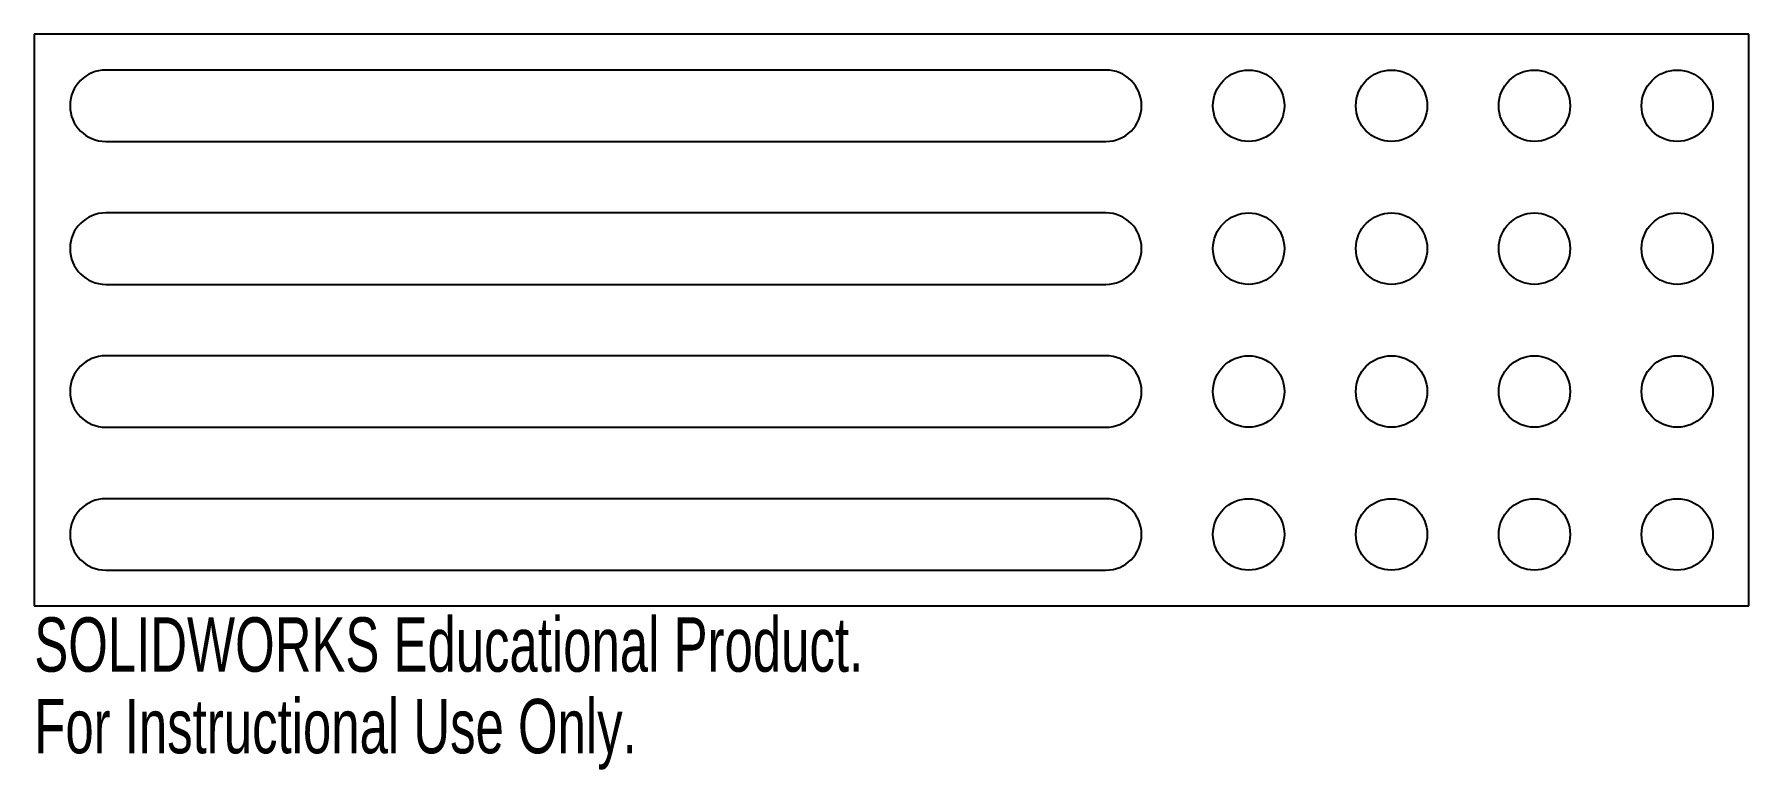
# Model space of a CAD drawing. Header units: inches. Extents: x -3 to 3, y -1.57 to 1.
import ezdxf

# ---------------------------------------------------------------- set-up
doc = ezdxf.new("R2010")
doc.units = ezdxf.units.IN
doc.header["$MEASUREMENT"] = 0
doc.styles.add('SLDTEXTSTYLE0', font='TXT', dxfattribs={"width": 0.7})

msp = doc.modelspace()

# ---------------------------------------------------------------- linework, layer by layer
at = {"color": 7, "linetype": 'Continuous', "lineweight": 25}
for p, q in [((3, 1), (-3, 1)), ((-3, 1), (-3, -1)), ((3, -1), (3, 1)), ((0.75, 0.875), (-2.75, 0.875)), ((-2.75, 0.625), (0.75, 0.625)), ((0.75, 0.375), (-2.75, 0.375)), ((-2.75, 0.125), (0.75, 0.125)), ((0.75, -0.125), (-2.75, -0.125)), ((-2.75, -0.375), (0.75, -0.375)), ((0.75, -0.625), (-2.75, -0.625)), ((-2.75, -0.875), (0.75, -0.875)), ((-3, -1), (3, -1))]:
    msp.add_line(p, q, dxfattribs=at)
for centre in [(1.25, 0.75), (1.75, 0.75), (2.25, 0.75), (2.75, 0.75), (1.25, 0.25), (1.75, 0.25), (2.25, 0.25), (2.75, 0.25), (1.25, -0.25), (1.75, -0.25), (2.25, -0.25), (2.75, -0.25), (1.25, -0.75), (1.75, -0.75), (2.25, -0.75), (2.75, -0.75)]:
    msp.add_circle(centre, 0.125, dxfattribs=at)
for centre, start, end in [((-2.75, 0.75), 90, 270), ((0.75, 0.75), 270, 90), ((-2.75, 0.25), 90, 270), ((0.75, 0.25), 270, 90), ((-2.75, -0.25), 90, 270), ((0.75, -0.25), 270, 90), ((-2.75, -0.75), 90, 270), ((0.75, -0.75), 270, 90)]:
    msp.add_arc(centre, 0.125, start, end, dxfattribs=at)

# ---------------------------------------------------------------- texts
at = {"color": 7, "linetype": 'Continuous', "char_height": 0.1903, "attachment_point": 1, "style": 'SLDTEXTSTYLE0'}
for s, insert in [('SOLIDWORKS Educational Product.', (-3, -1.0401)), ('For Instructional Use Only.', (-3, -1.3256))]:
    msp.add_mtext(s, dxfattribs=dict(at, insert=insert))

doc.saveas('drawing.dxf')
